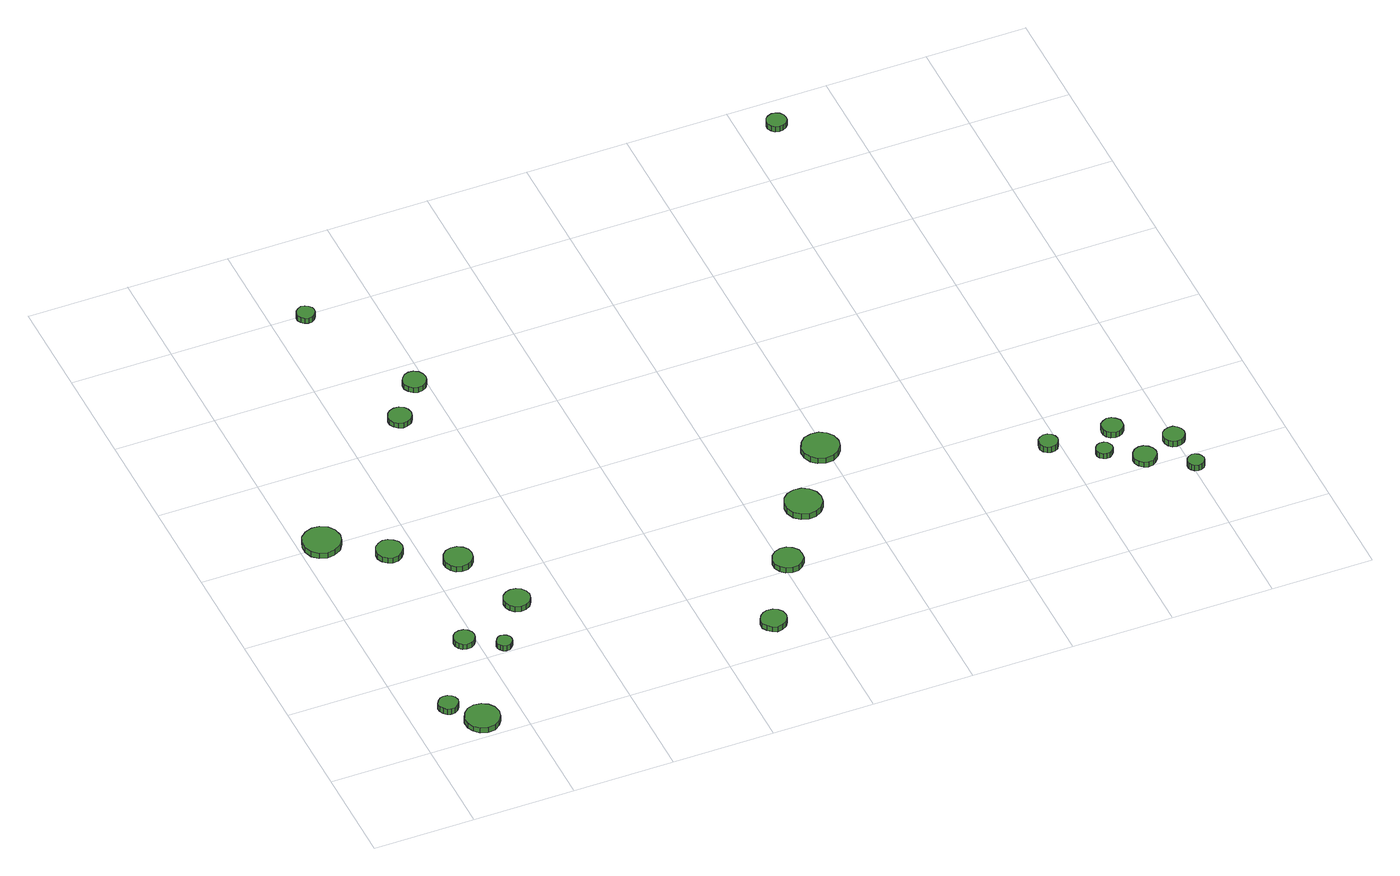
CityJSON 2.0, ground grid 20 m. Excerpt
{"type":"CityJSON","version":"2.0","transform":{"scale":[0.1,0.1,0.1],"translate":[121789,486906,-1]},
"CityObjects":{
"tree1":{"type":"SolitaryVegetationObject","attributes":{"function":"something"},"geometry":[{"type":"MultiSurface","lod":"1","boundaries":[[[0,1,2,3,4,5,6,7,8,9,10,11,12,13,14]],[[15,16,17,18,19,20,21,22,23,24,25,26,27,28,29]],[[0,29,28,1]],[[1,28,27,2]],[[2,27,26,3]],[[3,26,25,4]],[[4,25,24,5]],[[5,24,23,6]],[[6,23,22,7]],[[7,22,21,8]],[[8,21,20,9]],[[9,20,19,10]],[[10,19,18,11]],[[11,18,17,12]],[[12,17,16,13]],[[13,16,15,14]],[[14,15,29,0]]]}]},
"tree2":{"type":"SolitaryVegetationObject","attributes":{"function":"something"},"geometry":[{"type":"MultiSurface","lod":"1","boundaries":[[[30,31,32,33,34,35,36,37,38,39,40,41,42,43,44]],[[45,46,47,48,49,50,51,52,53,54,55,56,57,58,59]],[[30,59,58,31]],[[31,58,57,32]],[[32,57,56,33]],[[33,56,55,34]],[[34,55,54,35]],[[35,54,53,36]],[[36,53,52,37]],[[37,52,51,38]],[[38,51,50,39]],[[39,50,49,40]],[[40,49,48,41]],[[41,48,47,42]],[[42,47,46,43]],[[43,46,45,44]],[[44,45,59,30]]]}]},
"tree3":{"type":"SolitaryVegetationObject","attributes":{"function":"something"},"geometry":[{"type":"MultiSurface","lod":"1","boundaries":[[[60,61,62,63,64,65,66,67,68,69,70,71,72,73,74]],[[75,76,77,78,79,80,81,82,83,84,85,86,87,88,89]],[[60,89,88,61]],[[61,88,87,62]],[[62,87,86,63]],[[63,86,85,64]],[[64,85,84,65]],[[65,84,83,66]],[[66,83,82,67]],[[67,82,81,68]],[[68,81,80,69]],[[69,80,79,70]],[[70,79,78,71]],[[71,78,77,72]],[[72,77,76,73]],[[73,76,75,74]],[[74,75,89,60]]]}]},
"tree4":{"type":"SolitaryVegetationObject","attributes":{"function":"something"},"geometry":[{"type":"MultiSurface","lod":"1","boundaries":[[[90,91,92,93,94,95,96,97,98,99,100,101,102,103,104]],[[105,106,107,108,109,110,111,112,113,114,115,116,117,118,119]],[[90,119,118,91]],[[91,118,117,92]],[[92,117,116,93]],[[93,116,115,94]],[[94,115,114,95]],[[95,114,113,96]],[[96,113,112,97]],[[97,112,111,98]],[[98,111,110,99]],[[99,110,109,100]],[[100,109,108,101]],[[101,108,107,102]],[[102,107,106,103]],[[103,106,105,104]],[[104,105,119,90]]]}]},
"tree5":{"type":"SolitaryVegetationObject","attributes":{"function":"something"},"geometry":[{"type":"MultiSurface","lod":"1","boundaries":[[[120,121,122,123,124,125,126,127,128,129,130,131,132,133,134]],[[135,136,137,138,139,140,141,142,143,144,145,146,147,148,149]],[[120,149,148,121]],[[121,148,147,122]],[[122,147,146,123]],[[123,146,145,124]],[[124,145,144,125]],[[125,144,143,126]],[[126,143,142,127]],[[127,142,141,128]],[[128,141,140,129]],[[129,140,139,130]],[[130,139,138,131]],[[131,138,137,132]],[[132,137,136,133]],[[133,136,135,134]],[[134,135,149,120]]]}]},
"tree6":{"type":"SolitaryVegetationObject","attributes":{"function":"something"},"geometry":[{"type":"MultiSurface","lod":"1","boundaries":[[[150,151,152,153,154,155,156,157,158,159,160,161,162,163,164]],[[165,166,167,168,169,170,171,172,173,174,175,176,177,178,179]],[[150,179,178,151]],[[151,178,177,152]],[[152,177,176,153]],[[153,176,175,154]],[[154,175,174,155]],[[155,174,173,156]],[[156,173,172,157]],[[157,172,171,158]],[[158,171,170,159]],[[159,170,169,160]],[[160,169,168,161]],[[161,168,167,162]],[[162,167,166,163]],[[163,166,165,164]],[[164,165,179,150]]]}]},
"tree7":{"type":"SolitaryVegetationObject","attributes":{"function":"something"},"geometry":[{"type":"MultiSurface","lod":"1","boundaries":[[[180,181,182,183,184,185,186,187,188,189,190,191,192,193,194]],[[195,196,197,198,199,200,201,202,203,204,205,206,207,208,209]],[[180,209,208,181]],[[181,208,207,182]],[[182,207,206,183]],[[183,206,205,184]],[[184,205,204,185]],[[185,204,203,186]],[[186,203,202,187]],[[187,202,201,188]],[[188,201,200,189]],[[189,200,199,190]],[[190,199,198,191]],[[191,198,197,192]],[[192,197,196,193]],[[193,196,195,194]],[[194,195,209,180]]]}]},
"tree8":{"type":"SolitaryVegetationObject","attributes":{"function":"something"},"geometry":[{"type":"MultiSurface","lod":"1","boundaries":[[[210,211,212,213,214,215,216,217,218,219,220,221,222,223,224]],[[225,226,227,228,229,230,231,232,233,234,235,236,237,238,239]],[[210,239,238,211]],[[211,238,237,212]],[[212,237,236,213]],[[213,236,235,214]],[[214,235,234,215]],[[215,234,233,216]],[[216,233,232,217]],[[217,232,231,218]],[[218,231,230,219]],[[219,230,229,220]],[[220,229,228,221]],[[221,228,227,222]],[[222,227,226,223]],[[223,226,225,224]],[[224,225,239,210]]]}]},
"tree9":{"type":"SolitaryVegetationObject","attributes":{"function":"something"},"geometry":[{"type":"MultiSurface","lod":"1","boundaries":[[[240,241,242,243,244,245,246,247,248,249,250,251,252,253,254]],[[255,256,257,258,259,260,261,262,263,264,265,266,267,268,269]],[[240,269,268,241]],[[241,268,267,242]],[[242,267,266,243]],[[243,266,265,244]],[[244,265,264,245]],[[245,264,263,246]],[[246,263,262,247]],[[247,262,261,248]],[[248,261,260,249]],[[249,260,259,250]],[[250,259,258,251]],[[251,258,257,252]],[[252,257,256,253]],[[253,256,255,254]],[[254,255,269,240]]]}]},
"tree10":{"type":"SolitaryVegetationObject","attributes":{"function":"something"},"geometry":[{"type":"MultiSurface","lod":"1","boundaries":[[[270,271,272,273,274,275,276,277,278,279,280,281,282,283,284]],[[285,286,287,288,289,290,291,292,293,294,295,296,297,298,299]],[[270,299,298,271]],[[271,298,297,272]],[[272,297,296,273]],[[273,296,295,274]],[[274,295,294,275]],[[275,294,293,276]],[[276,293,292,277]],[[277,292,291,278]],[[278,291,290,279]],[[279,290,289,280]],[[280,289,288,281]],[[281,288,287,282]],[[282,287,286,283]],[[283,286,285,284]],[[284,285,299,270]]]}]},
"tree11":{"type":"SolitaryVegetationObject","attributes":{"function":"something"},"geometry":[{"type":"MultiSurface","lod":"1","boundaries":[[[300,301,302,303,304,305,306,307,308,309,310,311,312,313,314]],[[315,316,317,318,319,320,321,322,323,324,325,326,327,328,329]],[[300,329,328,301]],[[301,328,327,302]],[[302,327,326,303]],[[303,326,325,304]],[[304,325,324,305]],[[305,324,323,306]],[[306,323,322,307]],[[307,322,321,308]],[[308,321,320,309]],[[309,320,319,310]],[[310,319,318,311]],[[311,318,317,312]],[[312,317,316,313]],[[313,316,315,314]],[[314,315,329,300]]]}]},
"tree12":{"type":"SolitaryVegetationObject","attributes":{"function":"something"},"geometry":[{"type":"MultiSurface","lod":"1","boundaries":[[[330,331,332,333,334,335,336,337,338,339,340,341,342,343,344]],[[345,346,347,348,349,350,351,352,353,354,355,356,357,358,359]],[[330,359,358,331]],[[331,358,357,332]],[[332,357,356,333]],[[333,356,355,334]],[[334,355,354,335]],[[335,354,353,336]],[[336,353,352,337]],[[337,352,351,338]],[[338,351,350,339]],[[339,350,349,340]],[[340,349,348,341]],[[341,348,347,342]],[[342,347,346,343]],[[343,346,345,344]],[[344,345,359,330]]]}]},
"tree13":{"type":"SolitaryVegetationObject","attributes":{"function":"something"},"geometry":[{"type":"MultiSurface","lod":"1","boundaries":[[[360,361,362,363,364,365,366,367,368,369,370,371,372,373,374]],[[375,376,377,378,379,380,381,382,383,384,385,386,387,388,389]],[[360,389,388,361]],[[361,388,387,362]],[[362,387,386,363]],[[363,386,385,364]],[[364,385,384,365]],[[365,384,383,366]],[[366,383,382,367]],[[367,382,381,368]],[[368,381,380,369]],[[369,380,379,370]],[[370,379,378,371]],[[371,378,377,372]],[[372,377,376,373]],[[373,376,375,374]],[[374,375,389,360]]]}]},
"tree14":{"type":"SolitaryVegetationObject","attributes":{"function":"something"},"geometry":[{"type":"MultiSurface","lod":"1","boundaries":[[[390,391,392,393,394,395,396,397,398,399,400,401,402,403,404]],[[405,406,407,408,409,410,411,412,413,414,415,416,417,418,419]],[[390,419,418,391]],[[391,418,417,392]],[[392,417,416,393]],[[393,416,415,394]],[[394,415,414,395]],[[395,414,413,396]],[[396,413,412,397]],[[397,412,411,398]],[[398,411,410,399]],[[399,410,409,400]],[[400,409,408,401]],[[401,408,407,402]],[[402,407,406,403]],[[403,406,405,404]],[[404,405,419,390]]]}]},
"tree15":{"type":"SolitaryVegetationObject","attributes":{"function":"something"},"geometry":[{"type":"MultiSurface","lod":"1","boundaries":[[[420,421,422,423,424,425,426,427,428,429,430,431,432,433,434]],[[435,436,437,438,439,440,441,442,443,444,445,446,447,448,449]],[[420,449,448,421]],[[421,448,447,422]],[[422,447,446,423]],[[423,446,445,424]],[[424,445,444,425]],[[425,444,443,426]],[[426,443,442,427]],[[427,442,441,428]],[[428,441,440,429]],[[429,440,439,430]],[[430,439,438,431]],[[431,438,437,432]],[[432,437,436,433]],[[433,436,435,434]],[[434,435,449,420]]]}]},
"tree16":{"type":"SolitaryVegetationObject","attributes":{"function":"something"},"geometry":[{"type":"MultiSurface","lod":"1","boundaries":[[[450,451,452,453,454,455,456,457,458,459,460,461,462,463,464]],[[465,466,467,468,469,470,471,472,473,474,475,476,477,478,479]],[[450,479,478,451]],[[451,478,477,452]],[[452,477,476,453]],[[453,476,475,454]],[[454,475,474,455]],[[455,474,473,456]],[[456,473,472,457]],[[457,472,471,458]],[[458,471,470,459]],[[459,470,469,460]],[[460,469,468,461]],[[461,468,467,462]],[[462,467,466,463]],[[463,466,465,464]],[[464,465,479,450]]]}]},
"tree17":{"type":"SolitaryVegetationObject","attributes":{"function":"something"},"geometry":[{"type":"MultiSurface","lod":"1","boundaries":[[[480,481,482,483,484,485,486,487,488,489,490,491,492,493,494]],[[495,496,497,498,499,500,501,502,503,504,505,506,507,508,509]],[[480,509,508,481]],[[481,508,507,482]],[[482,507,506,483]],[[483,506,505,484]],[[484,505,504,485]],[[485,504,503,486]],[[486,503,502,487]],[[487,502,501,488]],[[488,501,500,489]],[[489,500,499,490]],[[490,499,498,491]],[[491,498,497,492]],[[492,497,496,493]],[[493,496,495,494]],[[494,495,509,480]]]}]},
"tree18":{"type":"SolitaryVegetationObject","attributes":{"function":"something"},"geometry":[{"type":"MultiSurface","lod":"1","boundaries":[[[510,511,512,513,514,515,516,517,518,519,520,521,522,523,524]],[[525,526,527,528,529,530,531,532,533,534,535,536,537,538,539]],[[510,539,538,511]],[[511,538,537,512]],[[512,537,536,513]],[[513,536,535,514]],[[514,535,534,515]],[[515,534,533,516]],[[516,533,532,517]],[[517,532,531,518]],[[518,531,530,519]],[[519,530,529,520]],[[520,529,528,521]],[[521,528,527,522]],[[522,527,526,523]],[[523,526,525,524]],[[524,525,539,510]]]}]},
"tree19":{"type":"SolitaryVegetationObject","attributes":{"function":"something"},"geometry":[{"type":"MultiSurface","lod":"1","boundaries":[[[540,541,542,543,544,545,546,547,548,549,550,551,552,553,554]],[[555,556,557,558,559,560,561,562,563,564,565,566,567,568,569]],[[540,569,568,541]],[[541,568,567,542]],[[542,567,566,543]],[[543,566,565,544]],[[544,565,564,545]],[[545,564,563,546]],[[546,563,562,547]],[[547,562,561,548]],[[548,561,560,549]],[[549,560,559,550]],[[550,559,558,551]],[[551,558,557,552]],[[552,557,556,553]],[[553,556,555,554]],[[554,555,569,540]]]}]},
"tree20":{"type":"SolitaryVegetationObject","attributes":{"function":"something"},"geometry":[{"type":"MultiSurface","lod":"1","boundaries":[[[570,571,572,573,574,575,576,577,578,579,580,581,582,583,584]],[[585,586,587,588,589,590,591,592,593,594,595,596,597,598,599]],[[570,599,598,571]],[[571,598,597,572]],[[572,597,596,573]],[[573,596,595,574]],[[574,595,594,575]],[[575,594,593,576]],[[576,593,592,577]],[[577,592,591,578]],[[578,591,590,579]],[[579,590,589,580]],[[580,589,588,581]],[[581,588,587,582]],[[582,587,586,583]],[[583,586,585,584]],[[584,585,599,570]]]}]},
"tree21":{"type":"SolitaryVegetationObject","attributes":{"function":"something"},"geometry":[{"type":"MultiSurface","lod":"1","boundaries":[[[600,601,602,603,604,605,606,607,608,609,610,611,612,613,614]],[[615,616,617,618,619,620,621,622,623,624,625,626,627,628,629]],[[600,629,628,601]],[[601,628,627,602]],[[602,627,626,603]],[[603,626,625,604]],[[604,625,624,605]],[[605,624,623,606]],[[606,623,622,607]],[[607,622,621,608]],[[608,621,620,609]],[[609,620,619,610]],[[610,619,618,611]],[[611,618,617,612]],[[612,617,616,613]],[[613,616,615,614]],[[614,615,629,600]]]}]},
"tree22":{"type":"SolitaryVegetationObject","attributes":{"function":"something"},"geometry":[{"type":"MultiSurface","lod":"1","boundaries":[[[630,631,632,633,634,635,636,637,638,639,640,641,642,643,644]],[[645,646,647,648,649,650,651,652,653,654,655,656,657,658,659]],[[630,659,658,631]],[[631,658,657,632]],[[632,657,656,633]],[[633,656,655,634]],[[634,655,654,635]],[[635,654,653,636]],[[636,653,652,637]],[[637,652,651,638]],[[638,651,650,639]],[[639,650,649,640]],[[640,649,648,641]],[[641,648,647,642]],[[642,647,646,643]],[[643,646,645,644]],[[644,645,659,630]]]}]}
},
"vertices":[
[99,101,19],[97,109,19],[92,115,19],[85,119,19],[77,120,19],[70,118,19],[64,112,19],[60,105,19],[60,97,19],[64,90,19],[70,84,19],[77,82,19],[85,82,19],[92,87,19],[97,93,19],[97,93,6],[92,87,6],[85,82,6],[77,82,6],[70,84,6],[64,90,6],[60,97,6],[60,105,6],[64,112,6],[70,118,6],[77,120,6],[85,119,6],[92,115,6],[97,109,6],[99,101,6],
[157,44,17],[154,58,17],[146,69,17],[134,76,17],[120,78,17],[106,74,17],[96,64,17],[90,51,17],[90,37,17],[96,24,17],[106,14,17],[120,10,17],[134,11,17],[146,19,17],[154,30,17],[154,30,5],[146,19,5],[134,11,5],[120,10,5],[106,14,5],[96,24,5],[90,37,5],[90,51,5],[96,64,5],[106,74,5],[120,78,5],[134,76,5],[146,69,5],[154,58,5],[157,44,5],
[81,605,19],[78,620,19],[69,633,19],[55,641,19],[40,642,19],[25,637,19],[14,627,19],[8,613,19],[8,598,19],[14,583,19],[25,573,19],[40,568,19],[55,570,19],[69,578,19],[78,590,19],[78,590,6],[69,578,6],[55,570,6],[40,568,6],[25,573,6],[14,583,6],[8,598,6],[8,613,6],[14,627,6],[25,637,6],[40,642,6],[55,641,6],[69,633,6],[78,620,6],[81,605,6],
[197,252,22],[195,260,22],[190,267,22],[183,271,22],[174,272,22],[166,270,22],[160,264,22],[156,256,22],[156,247,22],[160,239,22],[166,234,22],[174,231,22],[183,232,22],[190,236,22],[195,243,22],[195,243,10],[190,236,10],[183,232,10],[174,231,10],[166,234,10],[160,239,10],[156,247,10],[156,256,10],[160,264,10],[166,270,10],[174,272,10],[183,271,10],[190,267,10],[195,260,10],[197,252,10],
[256,214,21],[255,221,21],[251,226,21],[246,229,21],[239,230,21],[233,228,21],[229,223,21],[226,218,21],[226,211,21],[229,206,21],[233,201,21],[239,199,21],[246,200,21],[251,203,21],[255,208,21],[255,208,9],[251,203,9],[246,200,9],[239,199,9],[233,201,9],[229,206,9],[226,211,9],[226,218,9],[229,223,9],[233,228,9],[239,230,9],[246,229,9],[251,226,9],[255,221,9],[256,214,9],
[173,530,22],[171,541,22],[164,549,22],[155,555,22],[144,556,22],[134,552,22],[126,545,22],[122,535,22],[122,525,22],[126,515,22],[134,508,22],[144,504,22],[155,505,22],[164,511,22],[171,520,22],[171,520,9],[164,511,9],[155,505,9],[144,504,9],[134,508,9],[126,515,9],[122,525,9],[122,535,9],[126,545,9],[134,552,9],[144,556,9],[155,555,9],[164,549,9],[171,541,9],[173,530,9],
[279,453,29],[277,464,29],[270,473,29],[260,479,29],[248,480,29],[237,477,29],[229,469,29],[224,458,29],[224,447,29],[229,436,29],[237,428,29],[248,425,29],[260,426,29],[270,432,29],[277,441,29],[277,441,16],[270,432,16],[260,426,16],[248,425,16],[237,428,16],[229,436,16],[224,447,16],[224,458,16],[229,469,16],[237,477,16],[248,480,16],[260,479,16],[270,473,16],[277,464,16],[279,453,16],
[333,309,26],[330,319,26],[324,328,26],[315,333,26],[304,334,26],[294,331,26],[286,324,26],[282,314,26],[282,303,26],[286,294,26],[294,286,26],[304,283,26],[315,284,26],[324,290,26],[330,298,26],[330,298,14],[324,290,14],[315,284,14],[304,283,14],[294,286,14],[286,294,14],[282,303,14],[282,314,14],[286,324,14],[294,331,14],[304,334,14],[315,333,14],[324,328,14],[330,319,14],[333,309,14],
[334,860,22],[332,870,22],[327,877,22],[318,882,22],[309,883,22],[300,880,22],[293,874,22],[289,865,22],[289,856,22],[293,847,22],[300,841,22],[309,838,22],[318,839,22],[327,844,22],[332,851,22],[332,851,10],[327,844,10],[318,839,10],[309,838,10],[300,841,10],[293,847,10],[289,856,10],[289,865,10],[293,874,10],[300,880,10],[309,883,10],[318,882,10],[327,877,10],[332,870,10],[334,860,10],
[282,1188,24],[281,1195,24],[276,1201,24],[270,1205,24],[263,1206,24],[256,1203,24],[250,1198,24],[247,1192,24],[247,1184,24],[250,1178,24],[256,1173,24],[263,1170,24],[270,1171,24],[276,1175,24],[281,1181,24],[281,1181,12],[276,1175,12],[270,1171,12],[263,1170,12],[256,1173,12],[250,1178,12],[247,1184,12],[247,1192,12],[250,1198,12],[256,1203,12],[263,1206,12],[270,1205,12],[276,1201,12],[281,1195,12],[282,1188,12],
[397,938,24],[395,947,24],[390,955,24],[381,960,24],[372,961,24],[363,958,24],[356,951,24],[352,943,24],[352,933,24],[356,925,24],[363,918,24],[372,915,24],[381,916,24],[390,921,24],[395,929,24],[395,929,12],[390,921,12],[381,916,12],[372,915,12],[363,918,12],[356,925,12],[352,933,12],[352,943,12],[356,951,12],[363,958,12],[372,961,12],[381,960,12],[390,955,12],[395,947,12],[397,938,12],
[745,74,21],[743,85,21],[737,93,21],[728,98,21],[717,99,21],[708,96,21],[700,89,21],[695,80,21],[695,69,21],[700,60,21],[708,53,21],[717,49,21],[728,51,21],[737,56,21],[743,64,21],[743,64,9],[737,56,9],[728,51,9],[717,49,9],[708,53,9],[700,60,9],[695,69,9],[695,80,9],[700,89,9],[708,96,9],[717,99,9],[728,98,9],[737,93,9],[743,85,9],[745,74,9],
[838,214,24],[836,226,24],[828,236,24],[818,242,24],[806,243,24],[794,239,24],[785,231,24],[780,220,24],[780,208,24],[785,197,24],[794,189,24],[806,185,24],[818,186,24],[828,192,24],[836,202,24],[836,202,12],[828,192,12],[818,186,12],[806,185,12],[794,189,12],[785,197,12],[780,208,12],[780,220,12],[785,231,12],[794,239,12],[806,243,12],[818,242,12],[828,236,12],[836,226,12],[838,214,12],
[930,339,30],[927,354,30],[918,366,30],[905,374,30],[890,375,30],[876,371,30],[865,361,30],[859,347,30],[859,332,30],[865,318,30],[876,308,30],[890,303,30],[905,305,30],[918,312,30],[927,324,30],[927,324,17],[918,312,17],[905,305,17],[890,303,17],[876,308,17],[865,318,17],[859,332,17],[859,347,17],[865,361,17],[876,371,17],[890,375,17],[905,374,17],[918,366,17],[927,354,17],[930,339,17],
[1018,462,36],[1015,477,36],[1006,489,36],[993,497,36],[978,498,36],[963,494,36],[952,483,36],[946,470,36],[946,455,36],[952,441,36],[963,431,36],[978,426,36],[993,428,36],[1006,435,36],[1015,447,36],[1015,447,23],[1006,435,23],[993,428,23],[978,426,23],[963,431,23],[952,441,23],[946,455,23],[946,470,23],[952,483,23],[963,494,23],[978,498,23],[993,497,23],[1006,489,23],[1015,477,23],[1018,462,23],
[1391,309,34],[1389,317,34],[1385,323,34],[1378,327,34],[1370,328,34],[1363,325,34],[1357,320,34],[1354,313,34],[1354,305,34],[1357,298,34],[1363,293,34],[1370,291,34],[1378,292,34],[1385,295,34],[1389,302,34],[1389,302,21],[1385,295,21],[1378,292,21],[1370,291,21],[1363,293,21],[1357,298,21],[1354,305,21],[1354,313,21],[1357,320,21],[1363,325,21],[1370,328,21],[1378,327,21],[1385,323,21],[1389,317,21],[1391,309,21],
[1475,251,33],[1474,257,33],[1470,263,33],[1464,266,33],[1457,267,33],[1451,265,33],[1446,260,33],[1443,254,33],[1443,247,33],[1446,241,33],[1451,237,33],[1457,235,33],[1464,235,33],[1470,239,33],[1474,244,33],[1474,244,21],[1470,239,21],[1464,235,21],[1457,235,21],[1451,237,21],[1446,241,21],[1443,247,21],[1443,254,21],[1446,260,21],[1451,265,21],[1457,267,21],[1464,266,21],[1470,263,21],[1474,257,21],[1475,251,21],
[1544,207,32],[1542,216,32],[1536,224,32],[1528,229,32],[1519,230,32],[1510,227,32],[1503,220,32],[1499,212,32],[1499,202,32],[1503,194,32],[1510,187,32],[1519,184,32],[1528,185,32],[1536,190,32],[1542,198,32],[1542,198,20],[1536,190,20],[1528,185,20],[1519,184,20],[1510,187,20],[1503,194,20],[1499,202,20],[1499,212,20],[1503,220,20],[1510,227,20],[1519,230,20],[1528,229,20],[1536,224,20],[1542,216,20],[1544,207,20],
[1518,303,33],[1517,311,33],[1511,318,33],[1504,323,33],[1495,324,33],[1487,321,33],[1480,315,33],[1477,307,33],[1477,298,33],[1480,291,33],[1487,285,33],[1495,282,33],[1504,283,33],[1511,287,33],[1517,294,33],[1517,294,20],[1511,287,20],[1504,283,20],[1495,282,20],[1487,285,20],[1480,291,20],[1477,298,20],[1477,307,20],[1480,315,20],[1487,321,20],[1495,324,20],[1504,323,20],[1511,318,20],[1517,311,20],[1518,303,20],
[1618,155,32],[1616,162,32],[1612,167,32],[1606,171,32],[1600,172,32],[1593,169,32],[1588,165,32],[1585,159,32],[1585,152,32],[1588,146,32],[1593,141,32],[1600,139,32],[1606,140,32],[1612,143,32],[1616,149,32],[1616,149,19],[1612,143,19],[1606,140,19],[1600,139,19],[1593,141,19],[1588,146,19],[1585,152,19],[1585,159,19],[1588,165,19],[1593,169,19],[1600,172,19],[1606,171,19],[1612,167,19],[1616,162,19],[1618,155,19],
[1613,237,32],[1611,245,32],[1606,252,32],[1599,257,32],[1590,257,32],[1582,255,32],[1575,249,32],[1572,241,32],[1572,232,32],[1575,224,32],[1582,218,32],[1590,216,32],[1599,217,32],[1606,221,32],[1611,228,32],[1611,228,19],[1606,221,19],[1599,217,19],[1590,216,19],[1582,218,19],[1575,224,19],[1572,232,19],[1572,241,19],[1575,249,19],[1582,255,19],[1590,257,19],[1599,257,19],[1606,252,19],[1611,245,19],[1613,237,19],
[1289,1330,24],[1288,1338,24],[1283,1345,24],[1276,1349,24],[1268,1350,24],[1260,1347,24],[1254,1342,24],[1251,1334,24],[1251,1326,24],[1254,1319,24],[1260,1313,24],[1268,1311,24],[1276,1312,24],[1283,1316,24],[1288,1322,24],[1288,1322,12],[1283,1316,12],[1276,1312,12],[1268,1311,12],[1260,1313,12],[1254,1319,12],[1251,1326,12],[1251,1334,12],[1254,1342,12],[1260,1347,12],[1268,1350,12],[1276,1349,12],[1283,1345,12],[1288,1338,12],[1289,1330,12]
]}
